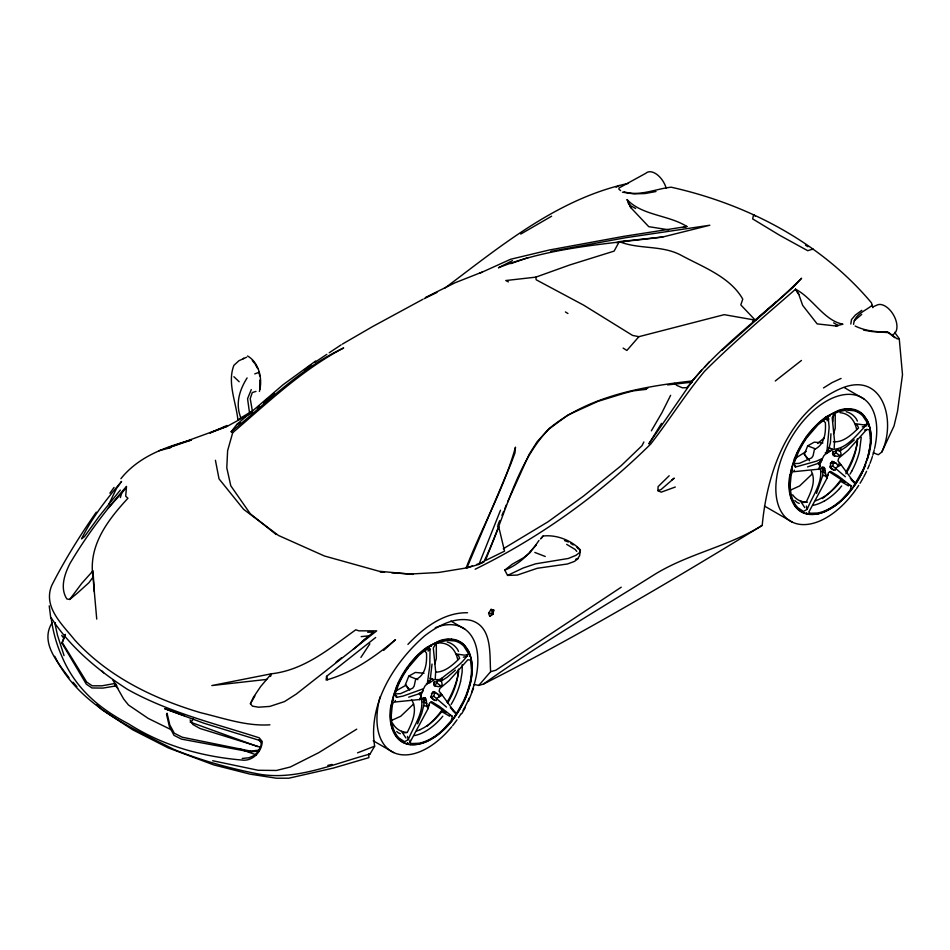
<?xml version="1.0" encoding="UTF-8"?>
<svg xmlns="http://www.w3.org/2000/svg" width="950" height="950" viewBox="0 0 950 950"><rect width="100%" height="100%" fill="white"/><g stroke="black" fill="none" stroke-linecap="round" stroke-linejoin="round"><path stroke-width="1.43" d="M822.035 459.016L819.672 465.037L819.981 469.051L792.288 471.853L791.172 474.952L790.198 484.916M825.206 452.924L826.583 453.53L826.643 451.274M426.728 706.194L426.396 700.922L425.256 697.834L424.341 697.763L423.308 698.678L424.044 705.209L423.415 705.613L426.728 706.194L428.129 708.546L409.901 742.449L411.552 743.553L418.997 743.244A56.454 32.644 -60.1 0 0 431.383 738.459A56.454 32.668 -60.1 0 0 443.793 729.006L451.202 720.67L452.378 716.419L439.28 706.301L431.692 701.729L429.543 702.976L428.129 708.546M842.686 498.714A56.454 32.668 -60.1 0 1 830.276 508.155A56.454 32.644 -60.1 0 1 817.879 512.988L810.445 513.261L808.794 512.145L827.023 478.242L825.621 475.891L824.719 468.588L824.149 467.531L822.142 467.032M409.901 742.449L409.984 740.181M861.246 437.273L859.465 451.404A51.632 29.759 -60 0 1 851.77 471.058M432.036 664.074L430.089 680.865L424.947 686.031L423.664 688.667L403.133 696.053L396.506 697.359L396.577 695.744M458.434 669.097L458.316 671.959A49.079 28.334 -60 0 1 447.676 702.988M826.239 453.162L827.023 450.549L828.982 450.561L823.84 455.739L822.569 458.363L816.513 461.166L795.411 467.056L795.482 465.452M857.339 438.793L857.209 441.667A49.079 28.334 -60 0 1 845.904 473.777M423.13 690.472L420.767 695.341L421.088 699.354L393.395 702.157L392.279 705.244L391.293 715.219A56.252 32.454 -60.1 0 0 398.964 737.984L404.534 741.724L408.298 739.646C413.167 726.809 424.044 713.236 421.456 699.057L421.088 699.354M830.929 433.77L830.431 442.771L828.709 448.994M675.296 487.017L661.224 492.159L657.875 490.663L658.136 486.578L669.192 475.76M471.924 673.586A56.822 32.799 -60 0 0 471.2 659.312L470.06 655.227L469.49 656.284L470.06 655.227A56.644 32.704 -60 0 0 461.676 643.091L455.347 640.134L447.961 639.492A56.679 32.727 -60 0 0 431.383 645.109A56.679 32.727 -60 0 0 414.794 658.647M863.158 470.286L869.06 453.934A57.285 33.143 -59.9 0 0 870.889 443.258A56.822 32.799 -60 0 0 870.093 429.008L868.965 424.923L868.395 425.98L868.965 424.923A56.644 32.704 -60 0 0 860.569 412.787L854.252 409.83L846.854 409.201A56.679 32.727 -60 0 0 830.276 414.806A56.679 32.727 -60 0 0 813.699 428.343A57.333 33.024 -59.9 0 0 806.348 437.558A57.297 32.989 -60 0 0 800.043 447.794M470.167 684.238L466.688 695.222A56.703 32.727 -60 0 1 455.287 716.264A56.667 32.704 -60 0 1 439.85 733.222A57.368 33.203 -60.1 0 1 431.383 739.231A57.368 33.167 -60.1 0 1 422.892 743.066A56.667 32.716 -60 0 1 407.467 743.874L407.562 742.852L407.467 743.874A56.703 32.739 -60 0 1 396.079 735.989L392.588 729.018M441.358 681.102L442.237 684.475L440.978 686.019L438.473 686.648L434.376 685.829L433.806 682.694L437.962 680.746L441.358 681.102L442.225 677.991C451.048 670.332 463.196 664.038 468.314 653.315L463.802 646.143A56.288 32.502 -60.1 0 0 454.967 640.977L447.688 640.359L439.707 642.01L435.718 643.72L433.307 647.995L435.67 671.567L435.207 679.582L439.387 679.594L442.225 677.991M375.666 637.486L326.551 676.352L326.135 680.081C352.319 672.79 374.834 656.794 395.509 639.659L383.622 650.418M259.896 389.156L259.849 380.095M827.023 478.242L828.447 472.673L830.585 471.438L838.173 475.997L851.283 486.127L850.107 490.366L842.662 498.643M391.032 705.221C387.683 720.326 392.041 742.983 410.626 744.729M789.925 474.929C786.576 490.034 790.934 512.679 809.519 514.425A58.009 33.487 -60 0 0 825.728 511.147L834.29 506.207M540.55 538.923L543.091 536.026C556.308 534.47 571.354 540.194 580.379 549.919L579.631 555.679L577.814 558.457L575.7 559.289M832.711 421.764L833.827 413.084M427.346 683.466L429.792 665.819L430.029 649.206L429.329 647.9L427.037 648.731L418.997 655.203L407.799 668.218M827.023 450.549L829.136 427.358L828.222 417.596L825.93 418.428L817.891 424.899L806.693 437.914A56.288 32.407 -60 0 0 797.917 453.304L793.856 463.861L795.411 467.056M474.121 684.487L478.788 685.437L483.503 684.047C578.871 635.633 671.056 581.234 762.221 525.386C767.137 472.257 787.847 412.074 840.18 388.799C883.001 369.942 896.61 421.218 881.79 452.046L878.358 454.753L873.264 452.782M822.344 459.171L821.204 461.605L818.461 463.303L807.559 466.878M850.808 324.033L851.473 319.592L855.368 315.044L861.816 310.353M250.432 751.07L182.162 737.2L174.301 733.222L169.824 725.004L167.058 713.236L166.547 714.447L169.373 726.477L173.993 735.336L181.486 739.124L250.301 751.901L250.432 751.07L258.816 750.191M434.174 681.542L433.77 684.036L435.266 684.712L437.154 682.896L437.558 680.402M833.079 451.25L832.675 453.732L834.159 454.409L836.047 452.592L836.451 450.098M853.575 324.342C854.323 314.26 865.533 310.947 872.159 305.294L871.471 302.836C820.622 242.345 747.579 204.262 671.163 187.197C655.749 188.729 639.991 196.686 624.055 191.829M460.56 681.696L462.151 672.113L462.211 664.691M493.751 610.054L492.718 613.439L489.678 616.348L492.872 614.377L493.751 610.054L491.103 609.377L488.585 613.261L489.309 615.327M414.829 658.706A57.333 33.024 -59.9 0 0 407.455 667.862A57.297 32.989 -60 0 0 401.149 678.098A56.644 32.716 -60 0 0 392.694 699.901L391.554 705.292A56.822 32.811 -60 0 0 390.628 715.599M799.983 447.771A56.644 32.716 -60 0 0 791.587 469.597L790.459 474.988A56.822 32.811 -60 0 0 789.735 490.105M866.934 424.353L866.697 421.812L862.707 415.851A56.288 32.502 -59.9 0 0 853.848 410.709L846.581 410.056L838.601 411.718L834.611 413.416L832.2 417.691L834.563 441.263L834.1 449.279C847.471 448.151 857.981 433.402 866.934 424.353L863.277 424.84L855.071 423.652L857.506 425.493L858.527 428.011C851.865 434.459 843.351 442.676 833.399 441.75M62.142 642.354L86.699 682.088L92.174 685.805L101.959 685.817L115.342 683.371L116.862 685.758L102.897 688.097L91.948 687.966L86.355 684.19L61.964 643.174L65.301 634.386M423.664 705.791L421.812 713.224L417.596 723.758M821.607 467.649L824.149 467.531L822.201 468.374L822.938 474.905L816.489 493.454M840.251 450.811L841.13 454.171L839.871 455.715L837.377 456.344L833.269 455.525L832.711 452.39L836.855 450.442L840.251 450.811L841.118 447.688M867.445 459.254L870.758 443.032L870.758 433.141A57.962 33.392 -60.2 0 0 867.445 420.755L863.158 414.663M232.691 432.737L231.194 431.751C267.199 402.384 301.126 367.852 343.662 347.949C302.266 369.728 267.9 402.479 232.691 432.737L227.62 450.668L226.789 467.851L230.803 485.818L250.242 513.712L276.165 534.518M120.365 497.586L121.742 493.038L125.353 488.846M830.3 463.469L832.283 462.068L833.459 463.244L832.663 465.809L830.68 467.21M434.601 664.157L436.323 658.694L436.323 643.328M833.506 433.853L835.228 428.391L835.228 414.426M270.536 676.447L271.415 673.788C304.416 670.106 329.84 648.328 355.775 629.791L358.874 630.836L376.711 630.859L296.329 694.034L284.501 701.587L269.8 706.42L258.471 707.204L252.463 706.135L250.408 703.76L253.306 697.454L260.573 686.648L271.415 673.788L211.838 685.556L266.772 679.416M580.379 549.919L579.476 552.639L575.997 555.322L568.326 558.469L535.479 563.849L523.26 567.969L507.561 575.415L504.771 570.119L512.121 564.276L523.319 557.888L530.611 552.259M473.492 688.275L468.469 701.219M431.383 645.109L430.956 646.202L431.383 645.109L431.383 645.739M830.276 414.806L829.861 415.898L830.276 414.806L830.276 415.435M61.964 643.174L65.158 635.004M454.967 715.944L455.192 715.35L455.287 716.264L454.516 716.312L455.287 716.264M863.265 470.191A57.962 33.392 -60.2 0 1 854.204 485.984L853.409 486.008L854.097 485.046L854.181 485.961A56.667 32.704 -60 0 1 838.755 502.93M408.666 689.332L405.436 684.606L408.773 676.151L415.34 672.434L424.044 673.241M807.571 459.04L804.341 454.302L807.678 445.859L814.233 442.142L822.938 442.949M498.738 526.87L485.379 560.571L504.545 551.143L498.738 526.87L497.432 525.967M391.792 572.803L410.673 574.014L438.603 572.482L466.925 567.839L478.954 564.395L500.519 510.197M251.287 389.583L247.558 398.691L249.494 412.656L237.868 419.71C236.039 401.992 227.133 382.85 233.866 365.37L238.925 360.715L242.369 359.183M395.628 688.75L397.967 683.252M498.002 524.638L499.688 520.659M501.944 515.351L503.642 511.361M504.771 508.713L506.469 504.735M507.597 502.075L529.114 454.421L537.178 441.643L548.649 429.317L567.803 415.067L597.835 401.411L623.984 393.336L633.27 390.866L645.299 389.452L647.769 387.885L645.299 389.452M464.265 700.589C469.502 689.011 472.922 676.246 471.865 663.444A57.962 33.392 -60.2 0 0 468.552 651.059L464.265 644.967A57.843 33.404 -60 0 0 455.204 639.718L451.606 639.113M794.521 458.446L796.86 452.948M478.788 685.437L490.628 671.686C489.404 653.992 492.658 626.703 470.974 620.409C454.029 616.693 437.57 625.955 424.567 635.918C393.918 662.768 367.923 704.057 374.644 746.189L370.013 754.039C333.866 763.634 296.851 780.793 258.756 774.084C230.126 768.443 201.721 760.653 174.634 749.752C129.485 727.178 77.971 704.306 54.767 656.307M394.951 701.611L395.426 700.506M793.844 471.307L794.331 470.202M423.439 702.311L424.603 699.77L423.783 698.155M822.344 472.008L823.508 469.466L822.688 467.851M806.693 512.869L806.372 513.57A56.703 32.739 -60 0 1 794.972 505.697L791.492 498.714A57.285 33.013 -60.1 0 1 789.783 490.069M55.444 622.689L54.981 623.687L57.463 635.146L64.054 655.607M881.79 452.046L894.021 426.004L897.536 411.219L902.5 374.692L899.246 338.651L894.591 332.286M247.107 377.934C239.507 389.975 235.184 403.726 240.813 417.727M108.929 504.058L116.47 488.526L121.552 481.484C106.412 499.237 91.901 517.869 81.546 538.876L84.467 536.596L99.073 516.432L120.317 490.058M419.413 699.734L421.052 696.362L419.567 693.607L422.311 691.909L423.142 689.32M818.306 469.431L819.945 466.07L818.461 463.303M670.629 395.319L661.936 412.68L651.367 430.813M463.802 700.554L457.152 712.369L455.335 713.023L452.473 710.374M862.707 470.25L856.045 482.077L854.228 482.719L851.366 480.071M643.874 441.976L641.998 445.681L621.181 465.678L583.181 496.351L547.996 521.811L503.286 548.756M790.258 484.88A56.382 32.49 -60.1 0 0 792.158 498.073A56.252 32.454 -60.1 0 0 797.857 507.68L803.427 511.421L807.203 509.343C812.06 496.506 822.949 482.933 820.361 468.754L819.981 469.051M52.179 622.713C39.603 642.283 57.831 662.601 69.017 677.778M393.217 699.794L393.526 699.212L392.694 699.889L393.264 700.293L392.694 699.889M792.11 469.49L792.419 468.92L791.587 469.597L792.158 469.989L791.587 469.597M550.952 251.406L625.492 237.749L709.84 225.233L662.946 236.954L619.281 241.632L614.116 251.109L569.668 264.991L535.788 277.151L505.792 280.535L508.381 281.901M438.971 695.934L437.582 693.773L433.461 692.039L432.131 693.108L431.134 696.896L432.63 699.105L436.359 700.613L436.905 698.143L439.28 696.766L440.574 693.096L439.114 691.22L439.779 688.489L449.053 680.734L467.839 659.775L470.488 660.096L471.461 668.931M837.876 465.631L836.475 463.469L832.354 461.736L831.024 462.804L830.039 466.593L831.523 468.813L835.252 470.309L835.81 467.839L838.173 466.462L839.467 462.793L838.007 460.916L838.672 458.185L847.958 450.431L866.732 429.471L869.381 429.792L870.354 438.627M250.408 703.76L254.909 695.922M461.747 713.711L465.298 707.56M451.155 704.401L452.912 701.373A51.632 29.759 -60 0 0 460.524 681.708M850.048 474.098L851.806 471.069M818.864 463.232L820.337 460.833M661.509 423.367L648.85 443.84L692.372 380.938L701.789 369.966M259.374 391.471C262.877 379.478 259.172 362.544 247.57 355.989M360.905 657.412L369.859 643.827M191.14 722.226L193.373 718.924M96.294 512.145C79.99 535.527 64.802 559.74 51.882 585.176C42.512 606.919 62.569 624.744 74.718 639.991C108.181 676.756 153.651 698.749 200.664 712.714C223.464 718.117 246.121 726.382 269.907 724.814M812.678 249.529L813.046 249.007L807.749 250.705L779.962 235.458L752.637 218.892L753.623 214.7L755.262 216.137M109.903 493.181L114.036 487.433M93.029 577.125L88.932 582.706L77.176 593.311L69.73 599.45L66.88 598.987C59.719 588.133 64.6 573.942 70.039 563.374C86.26 535.919 105.533 510.387 126.504 486.4L125.709 496.209L127.941 498.251C107.813 519.982 88.077 545.68 93.029 577.125L96.734 619.091M407.027 667.541L410.626 662.768A58.009 33.487 -60 0 1 426.823 647.33L439.636 640.716A57.843 33.404 -60 0 1 451.559 639.089M451.606 721.074L455.192 716.288M805.921 437.249L809.519 432.476M850.499 490.77L854.097 485.996M69.73 599.45L81.724 583.395L93.005 570.784L94.335 591.803M315.661 361.012L283.124 384.691L236.716 424.543L231.194 431.751L234.365 428.901M504.771 570.119C519.341 564.502 530.421 553.173 538.982 540.443M541.179 538.448L543.091 536.026M242.903 359.112L243.711 358.114M442.795 716.217L440.562 718.853A51.597 29.854 -60 0 1 425.647 731.239A51.668 29.794 -59.9 0 1 414.295 735.621M839.467 488.549L841.7 485.925M757.661 318.559L755.226 320.126L724.209 314.664L638.887 336.68L626.881 350.455L623.117 348.092M478.954 564.395L483.716 561.949C505.507 517.809 514.401 464.906 549.231 428.486C589.226 395.806 642.378 386.579 692.372 380.938C724.387 342.273 766.353 313.607 801.61 278.219L793.084 287.339L722.107 350.218M530.207 551.831L536.322 544.908M692.372 380.938L694.248 378.836M704.544 367.234L709.234 361.962M108.336 507.977L121.742 493.038M407.467 743.874L407.799 743.173M692.004 382.043L686.624 387.731L682.278 387.778L676.697 385.356L674.69 383.301M120.899 478.681C138.308 456.831 165.217 446.856 191.389 440.04L168.744 447.628L227.454 426.206L252.783 412.3M407.918 644.397C423.427 627.938 443.852 612.299 467.554 612.738M854.276 320.708L861.721 314.426M428.106 651.094L430.029 649.206M827.011 420.791L828.934 418.902M433.723 683.703L435.266 684.712M413.63 703.974L400.734 716.252L391.661 720.385M812.523 473.67L799.627 485.949L790.554 490.093M263.435 402.764L274.479 393.253M257.248 408.156L259.409 406.22M263.732 402.337L266.974 399.439M429.329 647.9L427.262 649.717L424.876 649.717M826.156 419.413L828.222 417.596M752.531 321.29L755.226 320.126L775.722 302.183M899.246 338.651L897.18 338.877L888.761 332.619L872.195 331.574L863.538 330.101M829.184 448.127L832.829 449.504L826.583 453.53M353.269 649.396L373.409 632.047L367.686 632.261M455.406 670.189L447.26 677.184L441.002 681.233M854.311 439.886L846.165 446.88L839.895 450.929L837.401 449.979M817.523 443.496L823.935 438.14M362.271 641.428L369.051 635.823L361.178 636.619M336.146 662.102L341.383 657.899M430.279 678.431L433.936 679.808L429.329 683.097L426.396 683.762M775.271 380.986L801.456 360.454M304.451 370.013L311.363 364.646M578.158 558.624L574.37 561.45L567.447 563.991L537.332 568.266L517.299 575.071L507.561 575.415M671.923 479.881L674.251 478.147L661.01 489.582L657.875 490.663M445.051 287.981C501.267 245.682 557.923 198.621 628.461 183.362M483.503 684.047C538.151 644.979 596.339 611.099 653.184 575.367C687.325 553.731 727.949 546.879 762.221 525.386M431.407 693.761L433.39 692.372L434.566 693.547L433.77 696.113L431.787 697.514L430.599 696.338M806.146 451.44L794.224 459.052M314.937 362.271L326.836 354.35M329.211 352.771L341.121 344.85M621.241 587.195L495.841 670.225L490.628 671.686M825.728 417.038L838.529 410.412A57.962 33.392 -60.2 0 1 850.464 408.821M249.494 412.656L252.344 410.863L250.23 398.668L252.261 392.552L256.001 391.4M823.496 387.933L832.105 382.589L841.071 378.433M356.737 729.161L318.666 752.709L290.296 767.006L276.414 770.474L258.139 770.26L212.693 760.736M826.429 452.093L828.269 450.977M342.356 344.114L372.661 326.539L422.881 299.309M616.146 187.257L619.163 185.487M520.778 234.056L551.617 216.208M395.58 691.113L405.876 685.283M838.173 466.462L841.118 464.811L854.228 482.719M439.28 696.766L442.225 695.115L455.335 713.023M420.173 729.648L423.807 727.771A49.079 28.334 -60 0 0 442.902 710.113M426.823 741.451L435.397 736.511A57.998 33.618 -60.1 0 0 451.654 721.145M498.572 267.686L512.418 260.632M498.512 267.722C550.525 246.988 607.739 243.912 662.839 237.013M425.481 297.493L455.026 282.779L482.018 272.139M424.163 298.692L436.941 292.446M243.509 358.684L246.62 357.224M475.154 569.216C539.849 537.569 599.308 494.76 650.548 444.208C669.192 420.363 685.14 394.547 704.544 371.284C733.447 342.404 764.75 316.053 795.554 289.239C812.678 297.944 823.793 320.506 842.923 324.211L835.762 325.957L817.154 323.902L802.643 305.342L798.831 294.452L795.554 289.239L798.831 294.452M419.567 693.607L408.666 697.181M236.716 424.543L240.481 422.821M479.453 273.374L510.554 259.291L549.1 250.052L623.544 236.384L686.874 226.492C668.824 215.009 641.832 215.507 627.154 199.631L630.776 207.623L648.743 226.67L668.717 229.817M226.967 425.481L209.974 432.974L227.454 426.206M872.836 306.886L877.871 304.724A16.779 9.69 60 0 1 894.508 316.849A16.779 9.69 60 0 1 892.311 334.804M357.544 752.839L374.644 746.189M254.743 373.908L259.362 372.21M472.518 565.879L466.925 567.839L510.922 463.754L514.936 453.055L515.482 447.153C503.916 488.775 481.864 527.298 466.272 567.589L468.956 566.722M476.722 564.407L483.716 561.949L479.691 563.255M510.803 263.625L528.331 257.521M616.479 242.618L625.088 241.336M868.965 424.923L868.443 425.422M470.06 655.227L469.537 655.726M158.852 450.775L170.763 447.64M682.908 227.525L686.874 226.492M864.524 430.041L866.732 429.471M862.268 426.894L866.246 425.956M463.363 657.186L467.353 656.26M327.774 765.403L332.108 764.418M655.987 191.52L644.955 193.562L633.721 193.871L622.452 192.197M468.029 654.657L464.384 655.144L456.166 653.956L458.613 655.785L459.622 658.303C453.221 664.62 445.087 672.196 435.634 672.161M825.752 475.285L828.151 475M426.859 705.589L429.258 705.304M667.613 384.881L691.873 382.209M250.301 751.901L258.863 751.011M242.203 758.456L248.936 757.779L254.743 755.286L258.329 751.117L261.048 745.703L261.119 742.698L258.804 739.896L261.286 740.893M835.762 325.957L838.054 325.791M855.131 326.016C865.023 330.826 876.458 332.262 887.336 331.787L894.746 337.701M422.702 697.941L425.256 697.834M428.117 680.853L430.089 680.865M822.023 468.469L824.719 468.588M425.814 698.879L423.13 698.773L426.396 700.922M488.585 613.261L492.718 613.439L492.872 614.377M380.178 572.066L384.536 572.339M822.557 475.487L825.621 475.891M413.048 574.394L379.062 571.247L324.437 555.999L278.481 535.467L243.592 509.319L219.023 478.859L215.424 460.287M880.745 332.096L883.322 332.381M850.499 408.809L854.097 409.438A57.843 33.404 -59.8 0 1 863.17 414.651M794.544 463.624L799.413 463.351L811.668 457.853L813.081 455.762L814.423 449.409C824.648 444.861 825.977 432.737 825.372 422.714L823.068 420.126M395.651 693.916L400.52 693.654L412.763 688.144L414.176 686.066L415.53 679.713C425.742 675.165 427.072 663.041 426.479 653.006L424.163 650.429M638.887 336.68L632.534 335.409L583.799 305.235L536.192 279.787L535.788 277.151M619.281 241.632C639.231 249.577 661.438 244.91 680.794 255.087C702.572 266.962 729.909 276.604 742.769 299.119L740.81 304.902L755.226 320.126M370.013 754.039L368.861 753.73L368.861 757.649L333.545 768.016L288.836 778.204L276.462 778.228L250.135 774.155L213.655 764.881L168.055 747.816L132.596 729.731L101.959 709.662L96.508 704.663M831.915 461.296L834.314 461.961M433.022 691.6L435.421 692.265M831.951 462.175L836.475 463.469M434.186 692.799L437.582 693.773M260.134 740.596L203.68 723.128L164.659 708.664L184.324 715.694M260.193 747.139L199.939 728.46L192.85 724.494L190.059 719.922M818.306 462.769L820.349 463.469M419.413 693.072L421.456 693.773M564.526 540.609L568.397 541.999M240.029 749.028L256.441 754.953M190.107 722.036L257.771 746.605M807.678 445.859L815.432 448.839M408.773 676.151L417.834 679.63M534.838 552.449L545.276 556.486M822.047 471.639L825.811 473.159M423.142 701.943L426.918 703.463M799.247 503.417L797.264 502.562A51.632 29.794 -60.1 0 1 794.853 500.496M400.354 733.721L398.371 732.854A51.632 29.794 -60.1 0 1 396.732 731.536M829.136 447.771L832.829 449.504M430.243 678.074L433.936 679.808M171.724 729.968L148.307 718.461L128.476 705.007L123.666 699.022L112.658 679.618M635.681 208.549L630.61 205.723L628.211 203.146M844.586 387.766L863.788 398.846M832.544 453.471L834.159 454.409M831.856 462.306L833.459 463.244M764.465 506.053L792.538 522.251M450.87 621.051L464.883 629.149M422.999 698.844L424.603 699.77M373.219 740.774L393.633 752.554M848.492 485.901L841.059 481.531L845.381 482.267L829.54 471.96M449.599 716.205L442.154 711.835L446.488 712.571L430.647 702.264M833.661 322.858L837.603 325.221M570.831 543.459L573.254 544.92M566.675 544.362L575.178 549.48L576.769 551.38M848.35 484.346L851.283 486.127M449.457 714.649L452.378 716.419M565.428 311.944L567.934 313.512M832.295 465.619L845.381 476.769M433.39 695.922L446.488 707.073M805.481 245.171L807.904 246.715M823.116 469.193L825.301 470.63M835.584 452.473L839.871 455.715M436.691 682.777L440.978 686.019M850.345 478.325L854.917 482.79M450.312 707.75L456.024 713.082M827.723 449.837L829.766 451.452M620.587 190.606L618.925 189.228L618.961 188.029L645.822 173.28A16.779 9.69 60 0 1 666.199 188.136M829.967 467.151L833.589 470.262M431.062 697.454L434.684 700.554M114.558 685.199L117.859 688.097M76.891 686.66L73.031 682.219M233.902 376.711L239.174 381.758M853.86 485.64L854.181 485.961A56.703 32.727 -60 0 0 865.581 464.93M101.531 670.676L103.574 672.826M818.081 463.291L819.672 465.037M419.188 693.595L420.767 695.341M838.28 449.291L839.432 450.609M439.387 679.594L440.527 680.901M832.521 453.589L834.706 456.131M435.812 686.434L433.639 684.451M576.899 547.117L578.491 549.017M839.467 462.793L841.118 464.811M252.308 360.513L254.695 363.423M440.574 693.096L442.225 695.115M804.341 454.302L809.614 460.774M405.436 684.606L409.83 689.997M61.726 635.408L63.994 638.507M804.793 507.668L800.434 501.018L803.118 502.514L806.134 502.206C810.516 493.014 816.489 481.211 811.359 471.271M405.899 737.972L401.541 731.322L404.225 732.806L407.241 732.498C412.051 722.712 418.154 709.84 411.469 699.556M255.289 364.444L257.676 368.553M857.399 421.076L856.318 418.926A51.609 29.794 -60.1 0 0 846.129 411.683M458.506 651.367L457.425 649.23A51.609 29.806 -59.9 0 0 447.213 642.01M396.506 697.359L394.963 694.165L398.952 683.596A56.288 32.407 -60 0 1 407.847 668.266M627.154 199.631L630.776 207.623M491.103 609.377L492.718 613.439M326.551 676.352L327.608 679.808M872.159 305.294L872.836 307.669M806.372 506.053L807.203 509.343M407.467 736.357L408.298 739.646M259.089 372.436L259.671 375.867M49.234 605.862L50.777 618.129M442.688 709.092A57.95 33.476 -60 0 1 427.12 726.085M437.914 642.948A49.079 28.334 -60 0 1 457.746 659.775M420.161 729.648A49.079 28.334 -60 0 1 416.575 731.061M406.446 732.414A49.079 28.334 -60 0 1 392.611 723.271M464.194 700.459A57.843 33.404 -60 0 1 455.145 716.122M426.823 741.249A57.843 33.404 -60 0 1 410.661 744.515M397.991 683.169A57.843 33.404 -60 0 1 407.075 667.434M392.552 729.054A57.285 33.096 -59.9 0 1 390.569 715.635M435.29 627.677A71.345 41.194 -60 0 1 471.604 692.312M469.419 697.751A71.345 41.194 -60 0 1 463.066 710.374M461.154 713.581A71.345 41.194 -60 0 1 458.458 717.749M457.045 719.779A71.345 41.194 -60 0 1 452.616 725.658M451.701 726.786A71.345 41.194 -60 0 1 394.428 752.911A71.345 41.194 -60 0 1 380.107 696.766M790.127 475.19A57.962 33.392 -60.2 0 1 794.663 458.707M809.602 432.63A57.962 33.392 -60.2 0 1 825.74 417.145M870.414 438.591A56.382 32.621 -59.9 0 1 862.707 470.452M838.767 503.001A57.368 33.203 -60.1 0 1 817.523 513.914M817.831 513.724A56.667 32.704 -60 0 1 806.514 513.499M850.559 490.841A57.998 33.618 -60.1 0 1 834.302 506.303M857.589 441.085A57.974 33.487 -60 0 1 845.963 472.008M841.546 478.824A57.974 33.487 -60 0 1 822.344 498.584M840.049 412.68A49.079 28.334 -60 0 1 856.639 429.471M841.795 479.821A49.079 28.334 -60 0 1 822.688 497.468L819.078 499.344A49.079 28.334 -60 0 1 815.48 500.757M807.476 502.194A49.079 28.334 -60 0 1 792.644 494.784M839.503 488.633A51.597 29.854 -60 0 1 824.541 500.935M824.541 500.864A51.668 29.794 -59.9 0 1 813.2 505.317M796.931 452.96A57.843 33.262 -60 0 1 805.968 437.297M855.95 489.476A71.345 41.194 -60 0 1 778.418 505.495A71.345 41.194 -60 0 1 825.586 401.624A71.345 41.194 -60 0 1 874.594 448.424M874.273 449.777A71.345 41.194 -60 0 1 872.801 455.192M872.385 456.558A71.345 41.194 -60 0 1 869.986 463.374M869.452 464.74A71.345 41.194 -60 0 1 867.718 468.801M866.59 471.271A71.345 41.194 -60 0 1 863.788 476.805M863.194 477.897A71.345 41.194 -60 0 1 860.047 483.277M858.717 485.379A71.345 41.194 -60 0 1 856.651 488.466M458.696 671.389A57.974 33.487 -60 0 1 447.07 702.311M391.222 705.494A57.962 33.392 -60.2 0 1 395.77 689.011M469.454 684.38A56.252 32.431 -60 0 1 463.742 700.542M471.984 673.562A57.285 33.143 -59.9 0 1 470.238 684.214M471.521 668.895A56.382 32.621 -59.9 0 1 469.597 684.344M51.11 617.666C52.82 630.824 56.335 644.076 61.809 656.212C75.169 688.073 98.574 708.154 128.642 723.9C162.735 745.619 201.531 756.592 241.585 760.012C252.403 761.781 261.856 751.794 262.236 741.499L259.231 737.829C214.842 723.52 168.732 712.405 127.549 689.403C98.111 670.356 70.169 647.377 51.11 617.666"/></g></svg>
